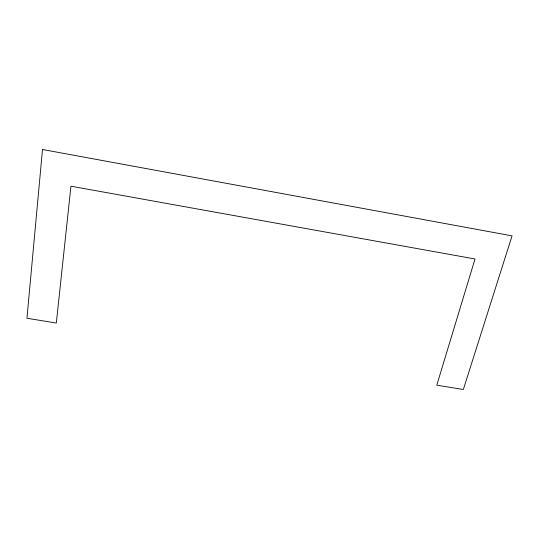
<?xml version="1.0" encoding="UTF-8"?>
<svg xmlns="http://www.w3.org/2000/svg" width="539" height="539" viewBox="0 0 539 539"><rect width="100%" height="100%" fill="white"/><g stroke="black" fill="none" stroke-linecap="round" stroke-linejoin="round"><path stroke-width="0.81" d="M42.5 149.498L26.95 318.253L56.325 323.043L70.939 186.198L475.007 258.983L436.779 385.169L463.331 389.502L512.05 235.866L42.5 149.498"/></g></svg>
